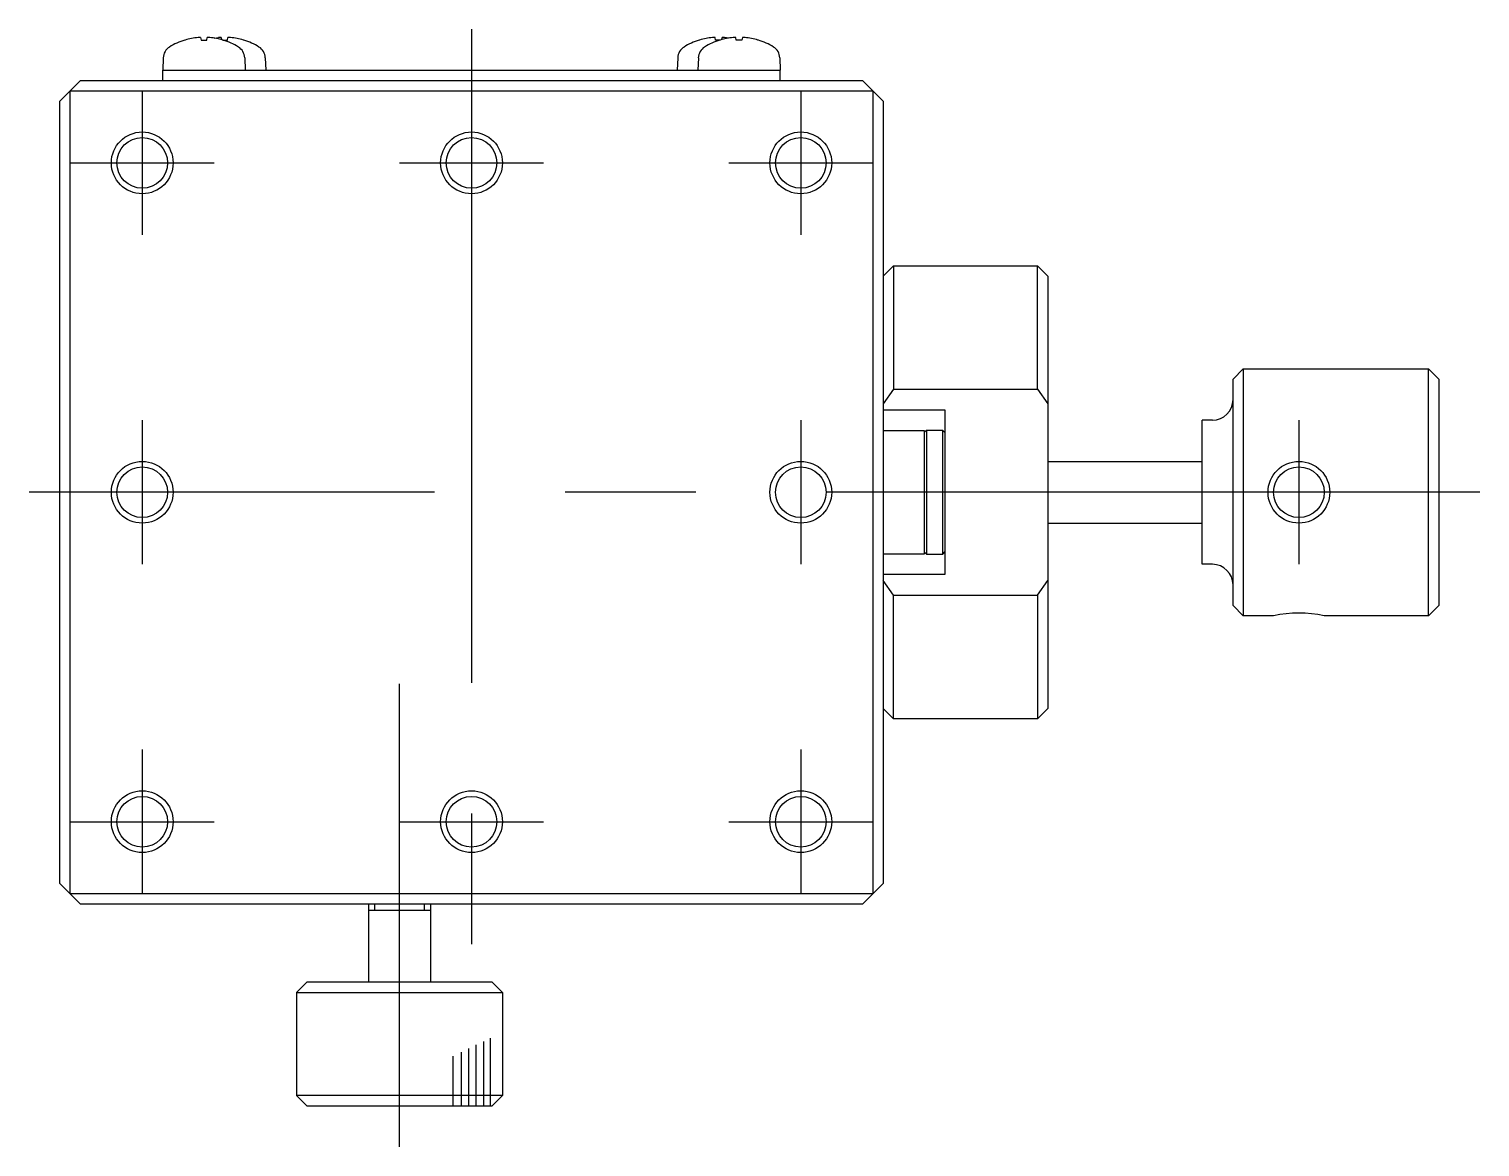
# Model space of a CAD drawing. Extents: x 1 to 234, y 0 to 160.
# Drawn here: x 50.5 to 121, y 69.1 to 123.4 of the extents above; entities that cross this region are included whole.
import ezdxf

# ---------------------------------------------------------------- set-up
doc = ezdxf.new("R2010")
doc.units = 0
doc.linetypes.add('CENTER', pattern=[50.8, 31.75, -6.35, 6.35, -6.35])
doc.layers.get('0').update_dxf_attribs({"linetype": 'CONTINUOUS'})
doc.layers.add('CENTER', color=1, linetype='CENTER')

msp = doc.modelspace()

# ---------------------------------------------------------------- linework, layer by layer
at = {"color": 7, "linetype": 'CONTINUOUS'}
for p, q in [((58.043, 122.859), (58.045, 122.859)), ((58.799, 122.979), (58.823, 122.859)), ((58.823, 122.859), (59.1, 122.859)), ((59.1, 122.859), (59.124, 122.979)), ((59.462, 122.953), (59.673, 122.979)), ((59.799, 122.979), (59.821, 122.876)), ((59.879, 122.859), (60.1, 122.859)), ((59.879, 122.859), (59.88, 122.859)), ((60.1, 122.859), (60.124, 122.979)), ((60.879, 122.859), (60.88, 122.859)), ((83.045, 122.859), (83.043, 122.859)), ((83.823, 122.859), (83.799, 122.979)), ((84.045, 122.859), (83.823, 122.859)), ((84.045, 122.859), (84.043, 122.859)), ((84.124, 122.979), (84.103, 122.876)), ((84.462, 122.953), (84.251, 122.979)), ((84.823, 122.859), (84.799, 122.979)), ((85.1, 122.859), (84.823, 122.859)), ((85.124, 122.979), (85.1, 122.859)), ((85.88, 122.859), (85.879, 122.859)), ((56.983, 122.001), (56.962, 121.396)), ((60.941, 122.001), (60.962, 121.396)), ((61.941, 122.001), (61.962, 121.396)), ((81.983, 122.001), (81.962, 121.396)), ((82.983, 122.001), (82.962, 121.396)), ((86.941, 122.001), (86.962, 121.396)), ((56.962, 121.396), (86.962, 121.396)), ((56.962, 120.896), (56.962, 121.396)), ((86.962, 120.896), (86.962, 121.396)), ((51.962, 119.896), (52.962, 120.896)), ((52.962, 120.896), (90.962, 120.896)), ((90.962, 120.896), (91.962, 119.896)), ((51.962, 81.896), (51.962, 119.896)), ((52.462, 81.396), (52.462, 120.396)), ((52.462, 120.396), (91.462, 120.396)), ((91.462, 120.396), (91.462, 81.396)), ((91.962, 119.896), (91.962, 81.896)), ((91.962, 111.396), (92.462, 111.896)), ((92.462, 111.896), (99.462, 111.896)), ((92.462, 111.896), (92.462, 105.896)), ((99.462, 111.896), (99.962, 111.396)), ((99.462, 105.896), (99.462, 111.896)), ((99.962, 111.396), (99.962, 90.396)), ((108.962, 106.396), (109.462, 106.896)), ((109.462, 106.896), (118.462, 106.896)), ((109.462, 106.896), (109.462, 94.896)), ((118.462, 106.896), (118.962, 106.396)), ((118.462, 94.896), (118.462, 106.896)), ((92.462, 105.896), (91.962, 105.189)), ((92.462, 105.896), (99.462, 105.896)), ((99.462, 105.896), (99.962, 105.189)), ((108.962, 95.396), (108.962, 106.396)), ((118.962, 106.396), (118.962, 95.396)), ((91.962, 104.896), (94.962, 104.896)), ((94.962, 104.896), (94.962, 96.896)), ((107.462, 97.396), (107.462, 104.396)), ((107.962, 104.396), (107.462, 104.396)), ((91.962, 103.896), (93.962, 103.896)), ((93.962, 103.896), (93.962, 97.896)), ((94.062, 103.896), (93.962, 103.796)), ((94.862, 103.896), (94.062, 103.896)), ((94.062, 103.896), (94.062, 97.896)), ((94.862, 97.896), (94.862, 103.896)), ((94.862, 103.896), (94.962, 103.796)), ((99.962, 102.396), (107.462, 102.396)), ((99.962, 99.396), (107.462, 99.396)), ((93.962, 97.996), (94.062, 97.896)), ((94.862, 97.896), (94.962, 97.996)), ((93.962, 97.896), (91.962, 97.896)), ((94.062, 97.896), (94.862, 97.896)), ((107.962, 97.396), (107.462, 97.396)), ((94.962, 96.896), (91.962, 96.896)), ((92.462, 95.896), (91.962, 96.604)), ((99.462, 95.896), (99.962, 96.604)), ((92.462, 89.896), (92.462, 95.896)), ((92.462, 95.896), (99.462, 95.896)), ((99.462, 95.896), (99.462, 89.896)), ((109.462, 94.896), (108.962, 95.396)), ((118.962, 95.396), (118.462, 94.896)), ((110.932, 94.896), (109.462, 94.896)), ((118.462, 94.896), (113.391, 94.896)), ((92.462, 89.896), (91.962, 90.396)), ((99.962, 90.396), (99.462, 89.896)), ((99.462, 89.896), (92.462, 89.896)), ((52.962, 80.896), (51.962, 81.896)), ((91.962, 81.896), (90.962, 80.896)), ((91.462, 81.396), (52.462, 81.396)), ((90.962, 80.896), (52.962, 80.896)), ((66.962, 80.896), (66.962, 77.096)), ((66.962, 80.596), (69.962, 80.596)), ((69.962, 80.896), (69.962, 77.096)), ((63.962, 77.096), (63.462, 76.596)), ((72.962, 77.096), (63.962, 77.096)), ((72.962, 77.096), (73.462, 76.596)), ((63.462, 76.596), (73.462, 76.596)), ((63.462, 76.596), (63.462, 71.596)), ((73.462, 76.596), (73.462, 71.596)), ((73.462, 71.596), (63.462, 71.596)), ((63.962, 71.096), (63.462, 71.596)), ((72.962, 71.096), (73.462, 71.596)), ((63.962, 71.096), (72.962, 71.096))]:
    msp.add_line(p, q, dxfattribs=at)
at = {"color": 3, "linetype": 'CONTINUOUS'}
for p, q in [((67.263, 80.596), (67.263, 80.896)), ((69.661, 80.896), (69.661, 80.596)), ((72.195, 71.1), (72.195, 74.05)), ((72.553, 71.1), (72.553, 74.224)), ((72.888, 71.1), (72.888, 74.388)), ((71.077, 71.1), (71.077, 73.506)), ((71.479, 71.1), (71.479, 73.702)), ((71.837, 71.1), (71.837, 73.876))]:
    msp.add_line(p, q, dxfattribs=at)
for centre in [(55.962, 116.896), (71.962, 116.896), (87.962, 116.896), (55.962, 100.896), (87.962, 100.896), (112.162, 100.896), (55.962, 84.896), (71.962, 84.896), (87.962, 84.896)]:
    msp.add_circle(centre, 1.5, dxfattribs=at)
at = {"color": 7, "linetype": 'CONTINUOUS'}
for centre in [(55.962, 116.896), (71.962, 116.896), (87.962, 116.896), (55.962, 100.896), (87.962, 100.896), (112.162, 100.896), (55.962, 84.896), (71.962, 84.896), (87.962, 84.896)]:
    msp.add_circle(centre, 1.23, dxfattribs=at)
for centre, radius, start, end in [((58.962, 119.796), 3.2, 107.01118, 121.54462), ((58.043, 122.799), 0.06, 90, 107.01118), ((58.958, 119.788), 3.204, 95.10361, 106.55625), ((58.797, 121.585), 1.4, 94.10784, 95.1029), ((58.79, 121.688), 1.297, 93.5748, 94.1087), ((58.779, 121.854), 1.13, 92.98166, 93.57741), ((58.775, 121.937), 1.047, 92.66413, 92.97573), ((58.773, 121.987), 0.997, 92.34567, 92.66442), ((58.77, 122.05), 0.934, 92.0162, 92.34601), ((58.767, 122.123), 0.861, 91.67107, 92.0166), ((58.765, 122.204), 0.78, 91.30459, 91.67156), ((58.763, 122.293), 0.691, 90.90961, 91.30521), ((58.762, 122.385), 0.599, 90.47684, 90.91042), ((58.761, 122.474), 0.509, 89.99439, 90.47722), ((58.761, 122.529), 0.455, 89.47333, 89.99411), ((58.761, 122.583), 0.401, 88.90591, 89.47436), ((58.763, 122.639), 0.345, 88.27576, 88.90724), ((58.764, 122.695), 0.289, 87.56254, 88.27753), ((58.767, 122.749), 0.235, 86.73824, 87.56499), ((58.769, 122.799), 0.185, 85.76293, 86.74174), ((58.773, 122.844), 0.14, 84.57747, 85.76815), ((58.776, 122.882), 0.101, 83.09054, 84.58571), ((58.78, 122.91), 0.0731, 81.24585, 83.09224), ((58.783, 122.931), 0.0515, 78.95309, 81.25789), ((58.786, 122.948), 0.0345, 75.99053, 78.97289), ((58.789, 122.961), 0.0216, 71.98924, 76.02482), ((58.792, 122.969), 0.0125, 66.27823, 72.05167), ((58.795, 122.975), 0.00652, 57.5517, 66.4044), ((58.797, 122.978), 0.00311, 43.32271, 57.7343), ((58.798, 122.979), 0.00148, 19.66688, 43.33711), ((59.126, 122.979), 0.00149, 136.58172, 160.38167), ((59.129, 122.975), 0.00663, 113.50228, 122.32022), ((59.127, 122.978), 0.00314, 122.16967, 136.63067), ((59.131, 122.969), 0.0126, 107.81345, 113.59086), ((59.134, 122.96), 0.0218, 103.82582, 107.87013), ((59.137, 122.948), 0.0349, 100.87521, 103.85841), ((59.14, 122.931), 0.0521, 98.58717, 100.89234), ((59.144, 122.909), 0.0743, 96.76001, 98.5945), ((59.148, 122.877), 0.106, 95.34003, 96.77023), ((59.151, 122.839), 0.145, 94.19438, 95.34722), ((59.154, 122.795), 0.189, 93.24124, 94.19906), ((59.157, 122.747), 0.237, 92.42775, 93.24443), ((59.159, 122.696), 0.288, 91.71764, 92.43), ((59.161, 122.643), 0.341, 91.08514, 91.71929), ((59.162, 122.592), 0.392, 90.51129, 91.08639), ((59.162, 122.54), 0.444, 89.98228, 90.51144), ((59.162, 122.456), 0.528, 89.51064, 89.98244), ((59.162, 122.368), 0.616, 89.08456, 89.5116), ((59.16, 122.281), 0.702, 88.69206, 89.08529), ((59.158, 122.2), 0.784, 88.32488, 88.69262), ((59.156, 122.125), 0.859, 87.97657, 88.32534), ((59.154, 122.06), 0.924, 87.64193, 87.97695), ((59.151, 121.982), 1.002, 86.99389, 87.63854), ((59.142, 121.829), 1.155, 86.40671, 86.99002), ((59.133, 121.671), 1.314, 85.88435, 86.40943), ((59.127, 121.589), 1.396, 85.38973, 85.88661), ((59.128, 121.6), 1.385, 84.89687, 85.3919), ((58.966, 119.788), 3.204, 73.44377, 84.89636), ((59.797, 121.585), 1.4, 94.10784, 95.1029), ((59.79, 121.688), 1.297, 93.5748, 94.1087), ((59.779, 121.854), 1.13, 92.98166, 93.57741), ((59.775, 121.937), 1.047, 92.66413, 92.97573), ((59.773, 121.987), 0.997, 92.34567, 92.66442), ((59.77, 122.05), 0.934, 92.0162, 92.34601), ((59.767, 122.123), 0.861, 91.67107, 92.0166), ((59.765, 122.204), 0.78, 91.30459, 91.67156), ((59.763, 122.293), 0.691, 90.90961, 91.30521), ((59.762, 122.385), 0.599, 90.47684, 90.91042), ((59.761, 122.474), 0.509, 89.99439, 90.47722), ((59.761, 122.529), 0.455, 89.47333, 89.99411), ((59.761, 122.583), 0.401, 88.90591, 89.47436), ((59.763, 122.639), 0.345, 88.27576, 88.90724), ((59.764, 122.695), 0.289, 87.56254, 88.27753), ((59.767, 122.749), 0.235, 86.73824, 87.56499), ((59.769, 122.799), 0.185, 85.76293, 86.74174), ((59.773, 122.844), 0.14, 84.57747, 85.76815), ((59.776, 122.882), 0.101, 83.09054, 84.58571), ((59.78, 122.91), 0.0731, 81.24585, 83.09224), ((59.783, 122.931), 0.0515, 78.95309, 81.25789), ((59.786, 122.948), 0.0345, 75.99053, 78.97289), ((59.789, 122.961), 0.0216, 71.98924, 76.02482), ((59.792, 122.969), 0.0125, 66.27823, 72.05167), ((59.795, 122.975), 0.00652, 57.5517, 66.4044), ((59.797, 122.978), 0.00311, 43.32271, 57.7343), ((59.798, 122.979), 0.00148, 19.66688, 43.33711), ((59.88, 122.799), 0.06, 72.98882, 90), ((58.962, 119.796), 3.2, 58.45538, 72.98882), ((60.126, 122.979), 0.00149, 136.58172, 160.38167), ((60.129, 122.975), 0.00663, 113.50228, 122.32022), ((60.127, 122.978), 0.00314, 122.16967, 136.63067), ((60.131, 122.969), 0.0126, 107.81345, 113.59086), ((60.134, 122.96), 0.0218, 103.82582, 107.87013), ((60.137, 122.948), 0.0349, 100.87521, 103.85841), ((60.14, 122.931), 0.0521, 98.58717, 100.89234), ((60.144, 122.909), 0.0743, 96.76001, 98.5945), ((60.148, 122.877), 0.106, 95.34003, 96.77023), ((60.151, 122.839), 0.145, 94.19438, 95.34722), ((60.154, 122.795), 0.189, 93.24124, 94.19906), ((60.157, 122.747), 0.237, 92.42775, 93.24443), ((60.159, 122.696), 0.288, 91.71764, 92.43), ((60.161, 122.643), 0.341, 91.08514, 91.71929), ((60.162, 122.592), 0.392, 90.51129, 91.08639), ((60.162, 122.54), 0.444, 89.98228, 90.51144), ((60.162, 122.456), 0.528, 89.51064, 89.98244), ((60.162, 122.368), 0.616, 89.08456, 89.5116), ((60.16, 122.281), 0.702, 88.69206, 89.08529), ((60.158, 122.2), 0.784, 88.32488, 88.69262), ((60.156, 122.125), 0.859, 87.97657, 88.32534), ((60.154, 122.06), 0.924, 87.64193, 87.97695), ((60.151, 121.982), 1.002, 86.99389, 87.63854), ((60.142, 121.829), 1.155, 86.40671, 86.99002), ((60.133, 121.671), 1.314, 85.88435, 86.40943), ((60.127, 121.589), 1.396, 85.38973, 85.88661), ((60.128, 121.6), 1.385, 84.89687, 85.3919), ((59.966, 119.788), 3.204, 73.44377, 84.89636), ((60.88, 122.799), 0.06, 72.98882, 90), ((59.962, 119.796), 3.2, 58.45538, 72.98882), ((83.962, 119.796), 3.2, 107.01118, 121.54462), ((83.043, 122.799), 0.06, 90, 107.01118), ((83.958, 119.788), 3.204, 95.10364, 106.55623), ((84.962, 119.796), 3.2, 107.01118, 121.54462), ((83.796, 121.6), 1.385, 94.6081, 95.10313), ((83.797, 121.589), 1.396, 94.11339, 94.61027), ((83.791, 121.671), 1.314, 93.59057, 94.11565), ((83.781, 121.829), 1.155, 93.00998, 93.59329), ((83.773, 121.982), 1.002, 92.36146, 93.00611), ((83.77, 122.06), 0.924, 92.02305, 92.35807), ((83.767, 122.125), 0.859, 91.67466, 92.02343), ((83.765, 122.2), 0.784, 91.30738, 91.67512), ((83.763, 122.281), 0.702, 90.91471, 91.30794), ((83.762, 122.368), 0.616, 90.4884, 90.91544), ((83.761, 122.456), 0.528, 90.01756, 90.48936), ((83.761, 122.54), 0.444, 89.48856, 90.01772), ((83.762, 122.592), 0.392, 88.91361, 89.48871), ((83.763, 122.643), 0.341, 88.28071, 88.91486), ((83.764, 122.696), 0.288, 87.57, 88.28236), ((83.766, 122.747), 0.237, 86.75557, 87.57225), ((83.769, 122.795), 0.189, 85.80094, 86.75876), ((83.772, 122.839), 0.145, 84.65278, 85.80562), ((83.776, 122.877), 0.106, 83.22977, 84.65997), ((83.78, 122.909), 0.0743, 81.4055, 83.23999), ((83.783, 122.931), 0.0521, 79.10766, 81.41283), ((83.786, 122.948), 0.0349, 76.14159, 79.12479), ((83.789, 122.96), 0.0218, 72.12987, 76.17418), ((83.792, 122.969), 0.0126, 66.40914, 72.18655), ((83.795, 122.975), 0.00663, 57.67978, 66.49772), ((83.797, 122.978), 0.00314, 43.36933, 57.83033), ((83.798, 122.979), 0.00149, 19.61833, 43.41828), ((84.043, 122.799), 0.06, 90, 107.01118), ((84.958, 119.788), 3.204, 95.10364, 106.55623), ((84.126, 122.979), 0.00148, 136.66289, 160.33312), ((84.129, 122.975), 0.00652, 113.5956, 122.4483), ((84.127, 122.978), 0.00311, 122.2657, 136.67729), ((84.131, 122.969), 0.0125, 107.94833, 113.72177), ((84.134, 122.961), 0.0216, 103.97518, 108.01076), ((84.137, 122.948), 0.0345, 101.02711, 104.00947), ((84.14, 122.931), 0.0515, 98.74211, 101.04691), ((84.144, 122.91), 0.0731, 96.90776, 98.75415), ((84.147, 122.882), 0.101, 95.41429, 96.90946), ((84.151, 122.844), 0.14, 94.23185, 95.42253), ((84.154, 122.799), 0.185, 93.25826, 94.23707), ((84.157, 122.749), 0.235, 92.43501, 93.26176), ((84.159, 122.695), 0.289, 91.72247, 92.43746), ((84.161, 122.639), 0.345, 91.09276, 91.72424), ((84.162, 122.583), 0.401, 90.52564, 91.09409), ((84.163, 122.529), 0.455, 90.00589, 90.52667), ((84.163, 122.474), 0.509, 89.52278, 90.00561), ((84.162, 122.385), 0.599, 89.08958, 89.52316), ((84.16, 122.293), 0.691, 88.69479, 89.09039), ((84.158, 122.204), 0.78, 88.32844, 88.69541), ((84.156, 122.123), 0.861, 87.9834, 88.32893), ((84.153, 122.05), 0.934, 87.65399, 87.9838), ((84.151, 121.987), 0.997, 87.33558, 87.65433), ((84.149, 121.937), 1.047, 87.02427, 87.33587), ((84.144, 121.854), 1.13, 86.42259, 87.01834), ((84.134, 121.688), 1.297, 85.8913, 86.4252), ((84.126, 121.585), 1.4, 84.8971, 85.89216), ((84.796, 121.6), 1.385, 94.6081, 95.10313), ((84.797, 121.589), 1.396, 94.11339, 94.61027), ((84.791, 121.671), 1.314, 93.59057, 94.11565), ((84.781, 121.829), 1.155, 93.00998, 93.59329), ((84.773, 121.982), 1.002, 92.36146, 93.00611), ((84.77, 122.06), 0.924, 92.02305, 92.35807), ((84.767, 122.125), 0.859, 91.67466, 92.02343), ((84.765, 122.2), 0.784, 91.30738, 91.67512), ((84.763, 122.281), 0.702, 90.91471, 91.30794), ((84.762, 122.368), 0.616, 90.4884, 90.91544), ((84.761, 122.456), 0.528, 90.01756, 90.48936), ((84.761, 122.54), 0.444, 89.48856, 90.01772), ((84.762, 122.592), 0.392, 88.91361, 89.48871), ((84.763, 122.643), 0.341, 88.28071, 88.91486), ((84.764, 122.696), 0.288, 87.57, 88.28236), ((84.766, 122.747), 0.237, 86.75557, 87.57225), ((84.769, 122.795), 0.189, 85.80094, 86.75876), ((84.772, 122.839), 0.145, 84.65278, 85.80562), ((84.776, 122.877), 0.106, 83.22977, 84.65997), ((84.78, 122.909), 0.0743, 81.4055, 83.23999), ((84.783, 122.931), 0.0521, 79.10766, 81.41283), ((84.786, 122.948), 0.0349, 76.14159, 79.12479), ((84.789, 122.96), 0.0218, 72.12987, 76.17418), ((84.792, 122.969), 0.0126, 66.40914, 72.18655), ((84.795, 122.975), 0.00663, 57.67978, 66.49772), ((84.797, 122.978), 0.00314, 43.36933, 57.83033), ((84.798, 122.979), 0.00149, 19.61833, 43.41828), ((85.126, 122.979), 0.00148, 136.66289, 160.33312), ((85.129, 122.975), 0.00652, 113.5956, 122.4483), ((85.127, 122.978), 0.00311, 122.2657, 136.67729), ((85.131, 122.969), 0.0125, 107.94833, 113.72177), ((85.134, 122.961), 0.0216, 103.97518, 108.01076), ((85.137, 122.948), 0.0345, 101.02711, 104.00947), ((85.14, 122.931), 0.0515, 98.74211, 101.04691), ((85.144, 122.91), 0.0731, 96.90776, 98.75415), ((85.147, 122.882), 0.101, 95.41429, 96.90946), ((85.151, 122.844), 0.14, 94.23185, 95.42253), ((85.154, 122.799), 0.185, 93.25826, 94.23707), ((85.157, 122.749), 0.235, 92.43501, 93.26176), ((85.159, 122.695), 0.289, 91.72247, 92.43746), ((85.161, 122.639), 0.345, 91.09276, 91.72424), ((85.162, 122.583), 0.401, 90.52564, 91.09409), ((85.163, 122.529), 0.455, 90.00589, 90.52667), ((85.163, 122.474), 0.509, 89.52278, 90.00561), ((85.162, 122.385), 0.599, 89.08958, 89.52316), ((85.16, 122.293), 0.691, 88.69479, 89.09039), ((85.158, 122.204), 0.78, 88.32844, 88.69541), ((85.156, 122.123), 0.861, 87.9834, 88.32893), ((85.153, 122.05), 0.934, 87.65399, 87.9838), ((85.151, 121.987), 0.997, 87.33558, 87.65433), ((85.149, 121.937), 1.047, 87.02427, 87.33587), ((85.144, 121.854), 1.13, 86.42259, 87.01834), ((85.134, 121.688), 1.297, 85.8913, 86.4252), ((85.126, 121.585), 1.4, 84.8971, 85.89216), ((84.966, 119.788), 3.204, 73.44375, 84.89639), ((85.88, 122.799), 0.06, 72.98882, 90), ((84.962, 119.796), 3.2, 58.45538, 72.98882), ((57.622, 121.978), 0.64, 121.54462, 178), ((60.301, 121.978), 0.64, 2, 58.45538), ((61.301, 121.978), 0.64, 2, 58.45538), ((82.622, 121.978), 0.64, 121.54462, 178), ((83.622, 121.978), 0.64, 121.54462, 178), ((86.301, 121.978), 0.64, 2, 58.45538), ((107.962, 105.396), 1, 270, 0), ((107.962, 96.396), 1, 0, 90), ((112.162, 89.024), 6, 78.17538, 101.82462)]:
    msp.add_arc(centre, radius, start, end, dxfattribs=at)
at = {"layer": 'CENTER', "color": 1, "linetype": 'CENTER'}
for p, q in [((71.962, 123.396), (71.962, 78.896)), ((55.962, 120.396), (55.962, 113.396)), ((87.962, 120.396), (87.962, 113.396)), ((52.462, 116.896), (59.462, 116.896)), ((68.462, 116.896), (75.462, 116.896)), ((84.462, 116.896), (91.462, 116.896)), ((55.962, 104.396), (55.962, 97.396)), ((87.962, 104.396), (87.962, 97.396)), ((112.162, 104.396), (112.162, 97.396)), ((120.962, 100.896), (50.462, 100.896)), ((68.462, 69.096), (68.462, 91.596)), ((55.962, 88.396), (55.962, 81.396)), ((87.962, 88.396), (87.962, 81.396)), ((52.462, 84.896), (59.462, 84.896)), ((68.462, 84.896), (75.462, 84.896)), ((84.462, 84.896), (91.462, 84.896))]:
    msp.add_line(p, q, dxfattribs=at)

doc.saveas('drawing.dxf')
